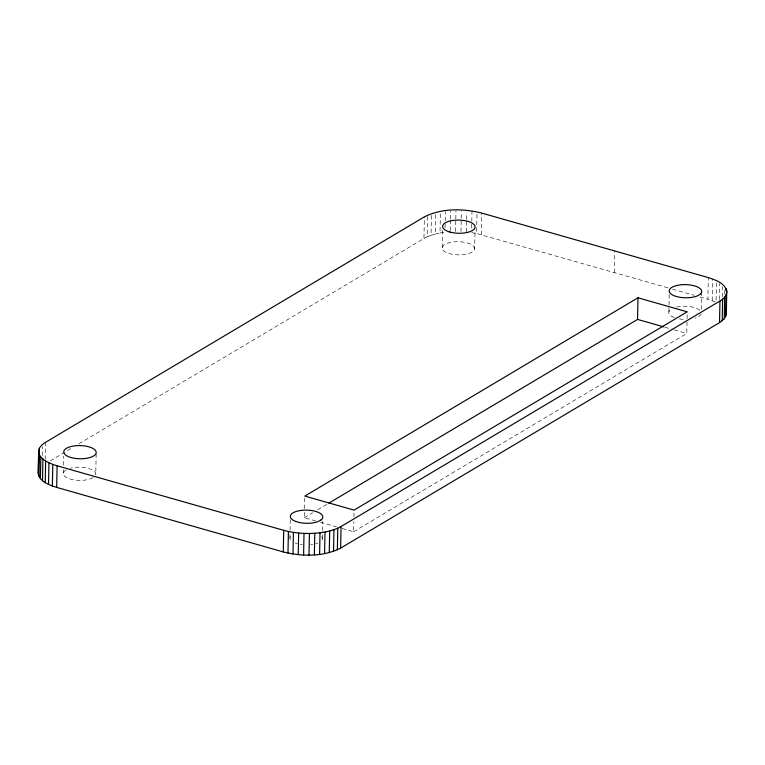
<?xml version="1.0" encoding="UTF-8"?>
<svg xmlns="http://www.w3.org/2000/svg" width="765" height="765" viewBox="0 0 765 765"><rect width="100%" height="100%" fill="white"/><g stroke="black" fill="none" stroke-linecap="round" stroke-linejoin="round"><path stroke-width="0.57" stroke-dasharray="3.83 2.87" d="M42.572 455.596L42.744 446.502M45.154 459.43L45.479 442.361M63.323 473.133L63.39 469.72M63.476 465.168L63.648 456.064M96.161 453.989L95.768 474.463A16.256 6.589 1.1 0 0 87.621 468.209A16.256 6.589 1.1 0 0 70.466 468.19M289.906 538.235L290.031 531.407M290.059 530.269L290.298 517.752M315.84 520.965L304.384 517.704L304.537 509.739M304.556 508.601L304.805 496.083M322.4 538.417L322.534 531.589M322.553 530.451L322.725 521.348M342.194 528.472L353.65 531.732L353.841 521.491M353.927 516.939L354.061 510.112M78.948 443.815L423.944 238.47L424.365 216.858M423.944 238.47L427.224 236.777L427.645 215.166M427.224 236.777L431.039 235.285L431.46 213.665M431.039 235.285L435.323 234.014L435.734 212.393M435.323 234.014L439.999 232.981L440.42 211.37M442.208 247.621L442.581 228.286M445.077 227.664L445.192 221.974M445.211 220.836L445.383 211.742M450.241 230.59L450.432 220.349M450.461 219.211L450.604 211.245M455.577 231.518L455.797 220.138M455.816 219L455.969 211.035M460.989 231.594L461.381 211.121M466.363 231.958L466.574 220.588M466.602 219.45L466.726 212.622M471.68 228.056L471.785 222.366M471.814 221.228L472.005 210.987M474.654 248.96A16.256 6.589 1.1 0 0 451.187 242.276A16.256 6.589 1.1 0 0 449.447 253.636A16.256 6.589 1.1 0 0 474.654 248.96L474.979 231.891M667.969 287.841L476.595 233.516L477.016 211.905M481.3 234.683L481.711 213.072M614.352 272.57L614.764 250.958M668.887 311.824L668.993 306.134M669.021 304.996L669.212 294.755M353.65 531.732L686.807 333.444L687.066 319.789M687.094 318.651L687.219 311.824M701.276 309.27L701.582 293.339M716.423 282.878L716.05 302.213L707.902 299.211L708.314 277.599M712.205 300.607L712.626 278.995M719.444 299.45L719.75 283.528M722.256 296.839L722.456 286.607M724.436 294.343L724.522 289.801M50.194 460.922L72.79 447.477M304.384 517.704L312.589 512.818M317.714 509.767L327.965 503.666M439.999 232.981L444.991 232.216M471.594 232.608L476.595 233.516M672.54 289.141L694.209 295.309M699.918 296.935L707.902 299.211M665.043 327.238L673.057 329.524M674.204 329.849L686.807 333.444M320.42 522.265L336.466 526.836M294.955 542.921L297.241 543.628M701.189 313.813A16.256 6.589 1.1 0 1 700.166 315.467L698.12 316.94A16.256 6.589 1.1 0 1 695.175 318.135M683.212 319.33A16.256 6.589 1.1 0 1 679.1 318.852M674.281 317.58A16.256 6.589 1.1 0 1 671.966 308.697M676.652 307.042A16.256 6.589 1.1 0 1 690.986 306.784L694.697 307.673A16.256 6.589 1.1 0 1 699.937 310.427M93.091 477.656A16.256 6.589 1.1 0 1 70.562 479.139A16.256 6.589 1.1 0 1 66 469.94M317.934 543.054A16.256 6.589 1.1 0 1 315.811 543.781M312.761 544.451A16.256 6.589 1.1 0 1 310.762 544.718M302.347 544.67A16.256 6.589 1.1 0 1 300.32 544.384M290.566 539.947A16.256 6.589 1.1 0 1 291.876 534.945M321.74 536.705A16.256 6.589 1.1 0 1 321.96 540.119"/><path stroke-width="1.15" d="M38.661 450.48L38.25 472.101C38.24 481.443 49.371 484.972 56.687 487.401L283.289 551.928C302.012 556.538 323.069 556.977 340.635 548.142L719.521 322.639L724.264 318.785L726.339 314.52L726.731 290.71C724.379 282.811 715.352 279.923 708.314 277.599L481.711 213.072C462.988 208.463 441.931 208.023 424.365 216.858L45.479 442.361C41.874 444.513 38.04 448.07 38.68 452.679L38.269 474.29M39.225 455.146L39.35 448.319M38.996 476.48L39.407 454.859L38.68 452.679M40.411 478.613L40.832 457.001L39.407 454.859M42.505 480.669L42.917 459.057L40.832 457.001M45.231 482.61L45.642 460.999L42.917 459.057M48.539 484.398L48.95 462.787L45.642 460.999M52.374 486.005L52.795 464.393L48.95 462.787M56.687 487.401L57.098 465.789L52.795 464.393M283.289 551.928L283.7 530.317L57.098 465.789M287.984 553.095L288.405 531.484L283.7 530.317M292.995 554.013L293.406 532.392L288.405 531.484M298.226 554.654L298.637 533.042L293.406 532.392M303.59 555.017L304.011 533.406L298.637 533.042M309.003 555.094L309.423 533.482C320.229 533.186 331.446 531.838 341.056 526.53L719.942 301.018C723.537 298.866 727.381 295.319 726.731 290.71M314.367 554.893L314.788 533.272M319.588 554.395L320.009 532.784M324.58 553.631L325.001 532.019M329.266 552.607L329.677 530.986M333.54 551.336L333.961 529.715M337.355 549.834L337.776 528.223M340.635 548.142L341.056 526.53M328.988 503.064L637.541 319.416L637.962 297.795L687.219 311.824L354.061 510.112L304.805 496.083L637.962 297.795M719.521 322.639L719.942 301.018M722.208 320.774L722.629 299.163M724.264 318.785L724.685 297.164M725.966 290.796L726.004 288.52M725.65 316.681L726.062 295.07M304.011 533.406L309.423 533.482M637.541 319.416L663.896 326.913M726.32 312.321L726.339 314.52M700.587 293.856L698.531 295.328A16.256 6.589 1.1 0 1 679.511 297.241L675.801 296.351A16.256 6.589 1.1 0 1 671.23 287.783A16.256 6.589 1.1 0 1 691.397 285.163L695.108 286.062A16.256 6.589 1.1 0 1 700.587 293.856M320.851 520.085L318.355 521.434A16.256 6.589 1.1 0 1 298.809 522.371L295.376 521.309A16.256 6.589 1.1 0 1 293.856 512.407A16.256 6.589 1.1 0 1 315.543 511.364A16.256 6.589 1.1 0 1 320.851 520.085M449.868 232.024A16.256 6.589 1.1 0 0 475.075 227.339A16.256 6.589 1.1 0 0 451.608 220.664A16.256 6.589 1.1 0 0 449.868 232.024M70.982 457.527A16.256 6.589 1.1 0 0 96.18 452.851A16.256 6.589 1.1 0 0 72.723 446.167A16.256 6.589 1.1 0 0 70.982 457.527"/></g></svg>
